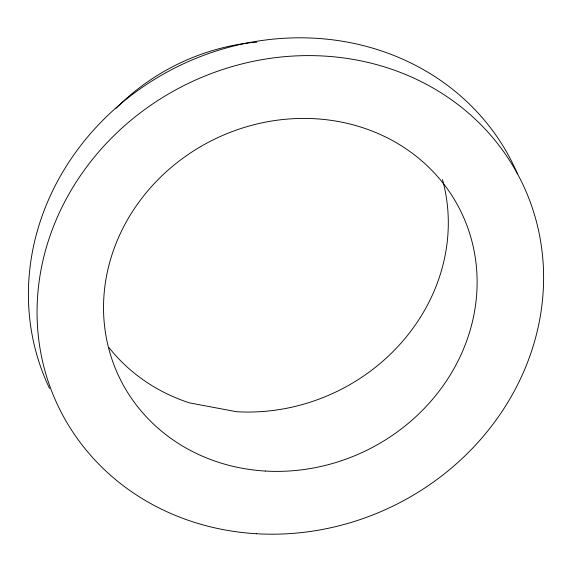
<?xml version="1.0" encoding="UTF-8"?>
<svg xmlns="http://www.w3.org/2000/svg" width="572" height="572" viewBox="0 0 572 572"><rect width="100%" height="100%" fill="white"/><g stroke="black" fill="none" stroke-linecap="round" stroke-linejoin="round"><path stroke-width="0.86" d="M256.706 42.278L253.296 42.357A209.173 190.791 -25.9 0 0 116.08 108.287M49.564 388.445A257.443 234.82 -25.9 0 1 184.727 63.213A257.443 234.82 -25.9 0 1 517.46 173.845M442.485 179.615A189.861 173.18 -25.9 0 1 236.443 411.711L189.389 402.86A189.861 173.18 -25.9 0 1 108.959 347.554M256.335 533.733A257.443 234.82 -25.9 0 0 524.681 188.388A257.443 234.82 -25.9 0 0 89.954 162.577A257.443 234.82 -25.9 0 0 256.335 533.733M265.258 471.042A189.861 173.18 -25.9 0 0 463.163 216.352A189.861 173.18 -25.9 0 0 142.55 197.311A189.861 173.18 -25.9 0 0 265.258 471.042"/></g></svg>
